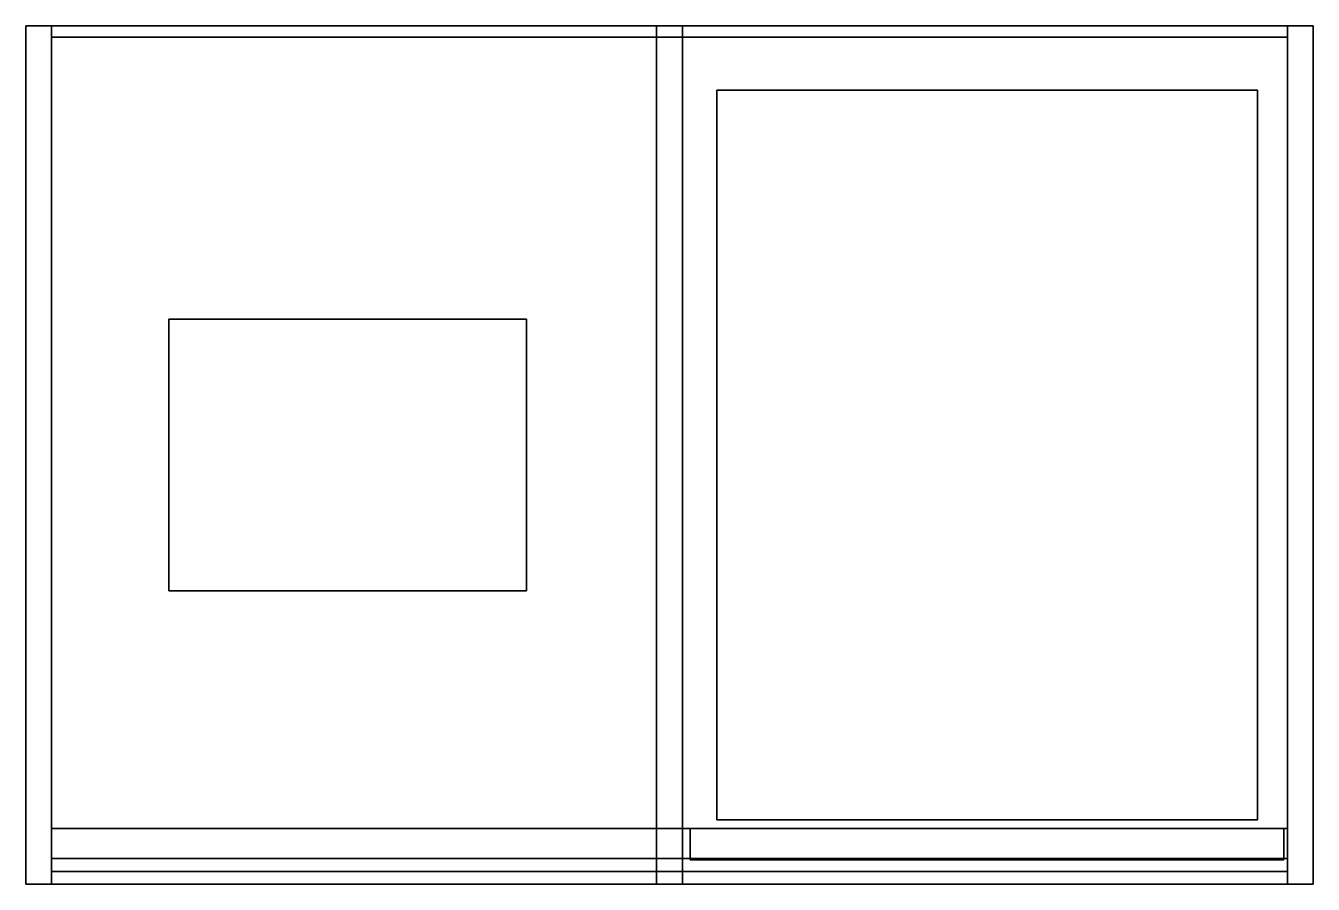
# Model space of a CAD drawing. Header units: millimetres. Extents: x 0 to 900, y -600 to 0.
import ezdxf

# ---------------------------------------------------------------- set-up
doc = ezdxf.new("R2010")
doc.units = ezdxf.units.MM
for name, color, linetype in [('AKSESUAR', 7, 'Continuous'), ('ARKALIK', 7, 'Continuous'), ('BAZA', 7, 'Continuous'), ('BOLME', 7, 'Continuous'), ('CEKMECE', 7, 'Continuous'), ('GOVDE', 7, 'Continuous'), ('RAFLAR', 7, 'Continuous')]:
    doc.layers.add(name, color=color, linetype=linetype)

msp = doc.modelspace()

# ---------------------------------------------------------------- linework, layer by layer
at = {"layer": 'AKSESUAR'}
for points in [[(100, -395, 390), (350, -395, 390), (350, -205, 390), (100, -205, 390)], [(100, -395, 510), (350, -395, 510), (350, -205, 510), (100, -205, 510)], [(350, -205, 390), (100, -205, 390), (100, -205, 510), (350, -205, 510)], [(100, -205, 390), (100, -395, 390), (100, -395, 510), (100, -205, 510)], [(100, -395, 710), (350, -395, 710), (350, -205, 710), (100, -205, 710)], [(100, -395, 830), (350, -395, 830), (350, -205, 830), (100, -205, 830)], [(350, -205, 710), (100, -205, 710), (100, -205, 830), (350, -205, 830)], [(100, -205, 710), (100, -395, 710), (100, -395, 830), (100, -205, 830)], [(100, -395, 1030), (350, -395, 1030), (350, -205, 1030), (100, -205, 1030)], [(100, -395, 1150), (350, -395, 1150), (350, -205, 1150), (100, -205, 1150)], [(350, -205, 1030), (100, -205, 1030), (100, -205, 1150), (350, -205, 1150)], [(100, -205, 1030), (100, -395, 1030), (100, -395, 1150), (100, -205, 1150)], [(350, -395, 390), (350, -205, 390), (350, -205, 510), (350, -395, 510)], [(350, -395, 710), (350, -205, 710), (350, -205, 830), (350, -395, 830)], [(350, -395, 1030), (350, -205, 1030), (350, -205, 1150), (350, -395, 1150)], [(100, -395, 390), (350, -395, 390), (350, -395, 510), (100, -395, 510)], [(100, -395, 710), (350, -395, 710), (350, -395, 830), (100, -395, 830)], [(100, -395, 1030), (350, -395, 1030), (350, -395, 1150), (100, -395, 1150)]]:
    msp.add_3dface(points, dxfattribs=at)
at = {"layer": 'ARKALIK'}
for points in [[(18, -8, 18), (882, -8, 18), (882, 0, 18), (18, 0, 18)], [(18, -8, 2482), (882, -8, 2482), (882, 0, 2482), (18, 0, 2482)], [(882, 0, 18), (18, 0, 18), (18, 0, 2482), (882, 0, 2482)], [(18, 0, 18), (18, -8, 18), (18, -8, 2482), (18, 0, 2482)], [(882, -8, 18), (882, 0, 18), (882, 0, 2482), (882, -8, 2482)], [(18, -8, 18), (882, -8, 18), (882, -8, 2482), (18, -8, 2482)]]:
    msp.add_3dface(points, dxfattribs=at)
at = {"layer": 'BAZA'}
for points in [[(18, -591), (882, -591), (882, -561), (18, -561)], [(18, -591, 130), (882, -591, 130), (882, -561, 130), (18, -561, 130)], [(882, -561), (18, -561), (18, -561, 130), (882, -561, 130)], [(18, -561), (18, -591), (18, -591, 130), (18, -561, 130)], [(882, -591), (882, -561), (882, -561, 130), (882, -591, 130)], [(18, -591), (882, -591), (882, -591, 130), (18, -591, 130)]]:
    msp.add_3dface(points, dxfattribs=at)
at = {"layer": 'BOLME'}
for points in [[(441, -600), (459, -600), (459, 0), (441, 0)], [(441, -600, 2150), (459, -600, 2150), (459, 0, 2150), (441, 0, 2150)], [(459, 0), (441, 0), (441, 0, 2150), (459, 0, 2150)], [(441, 0), (441, -600), (441, -600, 2150), (441, 0, 2150)], [(459, -600), (459, 0), (459, 0, 2150), (459, -600, 2150)], [(441, -600), (459, -600), (459, -600, 2150), (441, -600, 2150)]]:
    msp.add_3dface(points, dxfattribs=at)
at = {"layer": 'CEKMECE'}
for points in [[(483, -555, 212.5), (861, -555, 212.5), (861, -45, 212.5), (483, -45, 212.5)], [(483, -555, 327.5), (861, -555, 327.5), (861, -45, 327.5), (483, -45, 327.5)], [(861, -45, 212.5), (483, -45, 212.5), (483, -45, 327.5), (861, -45, 327.5)], [(483, -45, 212.5), (483, -555, 212.5), (483, -555, 327.5), (483, -45, 327.5)], [(483, -555, 357.5), (861, -555, 357.5), (861, -45, 357.5), (483, -45, 357.5)], [(483, -555, 472.5), (861, -555, 472.5), (861, -45, 472.5), (483, -45, 472.5)], [(861, -45, 357.5), (483, -45, 357.5), (483, -45, 472.5), (861, -45, 472.5)], [(483, -45, 357.5), (483, -555, 357.5), (483, -555, 472.5), (483, -45, 472.5)], [(861, -555, 212.5), (861, -45, 212.5), (861, -45, 327.5), (861, -555, 327.5)], [(861, -555, 357.5), (861, -45, 357.5), (861, -45, 472.5), (861, -555, 472.5)], [(483, -555, 212.5), (861, -555, 212.5), (861, -555, 327.5), (483, -555, 327.5)], [(483, -555, 357.5), (861, -555, 357.5), (861, -555, 472.5), (483, -555, 472.5)], [(464.5, -583, 200), (879.5, -583, 200), (879.5, -561, 200), (464.5, -561, 200)], [(464.5, -583, 340), (879.5, -583, 340), (879.5, -561, 340), (464.5, -561, 340)], [(879.5, -561, 200), (464.5, -561, 200), (464.5, -561, 340), (879.5, -561, 340)], [(464.5, -561, 200), (464.5, -583, 200), (464.5, -583, 340), (464.5, -561, 340)], [(464.5, -583, 345), (879.5, -583, 345), (879.5, -561, 345), (464.5, -561, 345)], [(464.5, -583, 485), (879.5, -583, 485), (879.5, -561, 485), (464.5, -561, 485)], [(879.5, -561, 345), (464.5, -561, 345), (464.5, -561, 485), (879.5, -561, 485)], [(464.5, -561, 345), (464.5, -583, 345), (464.5, -583, 485), (464.5, -561, 485)], [(879.5, -583, 200), (879.5, -561, 200), (879.5, -561, 340), (879.5, -583, 340)], [(879.5, -583, 345), (879.5, -561, 345), (879.5, -561, 485), (879.5, -583, 485)], [(464.5, -583, 200), (879.5, -583, 200), (879.5, -583, 340), (464.5, -583, 340)], [(464.5, -583, 345), (879.5, -583, 345), (879.5, -583, 485), (464.5, -583, 485)]]:
    msp.add_3dface(points, dxfattribs=at)
at = {"layer": 'GOVDE'}
for points in [[(0, -600), (18, -600), (18, 0), (0, 0)], [(0, -600, 2500), (18, -600, 2500), (18, 0, 2500), (0, 0, 2500)], [(18, 0), (0, 0), (0, 0, 2500), (18, 0, 2500)], [(0, 0), (0, -600), (0, -600, 2500), (0, 0, 2500)], [(18, -600), (18, 0), (18, 0, 2500), (18, -600, 2500)], [(18, -600), (882, -600), (882, 0), (18, 0)], [(18, -600, 18), (882, -600, 18), (882, 0, 18), (18, 0, 18)], [(882, 0), (18, 0), (18, 0, 18), (882, 0, 18)], [(18, 0), (18, -600), (18, -600, 18), (18, 0, 18)], [(18, -600, 2482), (882, -600, 2482), (882, 0, 2482), (18, 0, 2482)], [(18, -600, 2500), (882, -600, 2500), (882, 0, 2500), (18, 0, 2500)], [(882, 0, 2482), (18, 0, 2482), (18, 0, 2500), (882, 0, 2500)], [(18, 0, 2482), (18, -600, 2482), (18, -600, 2500), (18, 0, 2500)], [(882, -600), (900, -600), (900, 0), (882, 0)], [(882, -600, 2500), (900, -600, 2500), (900, 0, 2500), (882, 0, 2500)], [(900, 0), (882, 0), (882, 0, 2500), (900, 0, 2500)], [(882, 0), (882, -600), (882, -600, 2500), (882, 0, 2500)], [(882, -600), (882, 0), (882, 0, 18), (882, -600, 18)], [(882, -600, 2482), (882, 0, 2482), (882, 0, 2500), (882, -600, 2500)], [(900, -600), (900, 0), (900, 0, 2500), (900, -600, 2500)], [(0, -600), (18, -600), (18, -600, 2500), (0, -600, 2500)], [(18, -600), (882, -600), (882, -600, 18), (18, -600, 18)], [(18, -600, 2482), (882, -600, 2482), (882, -600, 2500), (18, -600, 2500)], [(882, -600), (900, -600), (900, -600, 2500), (882, -600, 2500)]]:
    msp.add_3dface(points, dxfattribs=at)
at = {"layer": 'RAFLAR'}
for points in [[(18, -582, 2126), (882, -582, 2126), (882, 0, 2126), (18, 0, 2126)], [(18, -582, 2144), (882, -582, 2144), (882, 0, 2144), (18, 0, 2144)], [(882, 0, 2126), (18, 0, 2126), (18, 0, 2144), (882, 0, 2144)], [(18, 0, 2126), (18, -582, 2126), (18, -582, 2144), (18, 0, 2144)], [(18, -582, 371), (441, -582, 371), (441, 0, 371), (18, 0, 371)], [(18, -582, 389), (441, -582, 389), (441, 0, 389), (18, 0, 389)], [(441, 0, 371), (18, 0, 371), (18, 0, 389), (441, 0, 389)], [(18, 0, 371), (18, -582, 371), (18, -582, 389), (18, 0, 389)], [(18, -582, 691), (441, -582, 691), (441, 0, 691), (18, 0, 691)], [(18, -582, 709), (441, -582, 709), (441, 0, 709), (18, 0, 709)], [(441, 0, 691), (18, 0, 691), (18, 0, 709), (441, 0, 709)], [(18, 0, 691), (18, -582, 691), (18, -582, 709), (18, 0, 709)], [(18, -582, 1011), (441, -582, 1011), (441, 0, 1011), (18, 0, 1011)], [(18, -582, 1029), (441, -582, 1029), (441, 0, 1029), (18, 0, 1029)], [(441, 0, 1011), (18, 0, 1011), (18, 0, 1029), (441, 0, 1029)], [(18, 0, 1011), (18, -582, 1011), (18, -582, 1029), (18, 0, 1029)], [(18, -582, 1331), (441, -582, 1331), (441, 0, 1331), (18, 0, 1331)], [(18, -582, 1349), (441, -582, 1349), (441, 0, 1349), (18, 0, 1349)], [(441, 0, 1331), (18, 0, 1331), (18, 0, 1349), (441, 0, 1349)], [(18, 0, 1331), (18, -582, 1331), (18, -582, 1349), (18, 0, 1349)], [(18, -582, 1651), (441, -582, 1651), (441, 0, 1651), (18, 0, 1651)], [(18, -582, 1669), (441, -582, 1669), (441, 0, 1669), (18, 0, 1669)], [(441, 0, 1651), (18, 0, 1651), (18, 0, 1669), (441, 0, 1669)], [(18, 0, 1651), (18, -582, 1651), (18, -582, 1669), (18, 0, 1669)], [(18, -582, 1971), (441, -582, 1971), (441, 0, 1971), (18, 0, 1971)], [(18, -582, 1989), (441, -582, 1989), (441, 0, 1989), (18, 0, 1989)], [(441, 0, 1971), (18, 0, 1971), (18, 0, 1989), (441, 0, 1989)], [(18, 0, 1971), (18, -582, 1971), (18, -582, 1989), (18, 0, 1989)], [(441, -582, 371), (441, 0, 371), (441, 0, 389), (441, -582, 389)], [(441, -582, 691), (441, 0, 691), (441, 0, 709), (441, -582, 709)], [(441, -582, 1011), (441, 0, 1011), (441, 0, 1029), (441, -582, 1029)], [(441, -582, 1331), (441, 0, 1331), (441, 0, 1349), (441, -582, 1349)], [(441, -582, 1651), (441, 0, 1651), (441, 0, 1669), (441, -582, 1669)], [(441, -582, 1971), (441, 0, 1971), (441, 0, 1989), (441, -582, 1989)], [(459, -582, 471), (882, -582, 471), (882, 0, 471), (459, 0, 471)], [(459, -582, 489), (882, -582, 489), (882, 0, 489), (459, 0, 489)], [(882, 0, 471), (459, 0, 471), (459, 0, 489), (882, 0, 489)], [(459, 0, 471), (459, -582, 471), (459, -582, 489), (459, 0, 489)], [(459, -582, 1021), (882, -582, 1021), (882, 0, 1021), (459, 0, 1021)], [(459, -582, 1039), (882, -582, 1039), (882, 0, 1039), (459, 0, 1039)], [(882, 0, 1021), (459, 0, 1021), (459, 0, 1039), (882, 0, 1039)], [(459, 0, 1021), (459, -582, 1021), (459, -582, 1039), (459, 0, 1039)], [(459, -582, 1601), (882, -582, 1601), (882, 0, 1601), (459, 0, 1601)], [(459, -582, 1619), (882, -582, 1619), (882, 0, 1619), (459, 0, 1619)], [(882, 0, 1601), (459, 0, 1601), (459, 0, 1619), (882, 0, 1619)], [(459, 0, 1601), (459, -582, 1601), (459, -582, 1619), (459, 0, 1619)], [(882, -582, 2126), (882, 0, 2126), (882, 0, 2144), (882, -582, 2144)], [(882, -582, 471), (882, 0, 471), (882, 0, 489), (882, -582, 489)], [(882, -582, 1021), (882, 0, 1021), (882, 0, 1039), (882, -582, 1039)], [(882, -582, 1601), (882, 0, 1601), (882, 0, 1619), (882, -582, 1619)], [(18, -582, 2126), (882, -582, 2126), (882, -582, 2144), (18, -582, 2144)], [(18, -582, 371), (441, -582, 371), (441, -582, 389), (18, -582, 389)], [(18, -582, 691), (441, -582, 691), (441, -582, 709), (18, -582, 709)], [(18, -582, 1011), (441, -582, 1011), (441, -582, 1029), (18, -582, 1029)], [(18, -582, 1331), (441, -582, 1331), (441, -582, 1349), (18, -582, 1349)], [(18, -582, 1651), (441, -582, 1651), (441, -582, 1669), (18, -582, 1669)], [(18, -582, 1971), (441, -582, 1971), (441, -582, 1989), (18, -582, 1989)], [(459, -582, 471), (882, -582, 471), (882, -582, 489), (459, -582, 489)], [(459, -582, 1021), (882, -582, 1021), (882, -582, 1039), (459, -582, 1039)], [(459, -582, 1601), (882, -582, 1601), (882, -582, 1619), (459, -582, 1619)]]:
    msp.add_3dface(points, dxfattribs=at)

doc.saveas('drawing.dxf')
